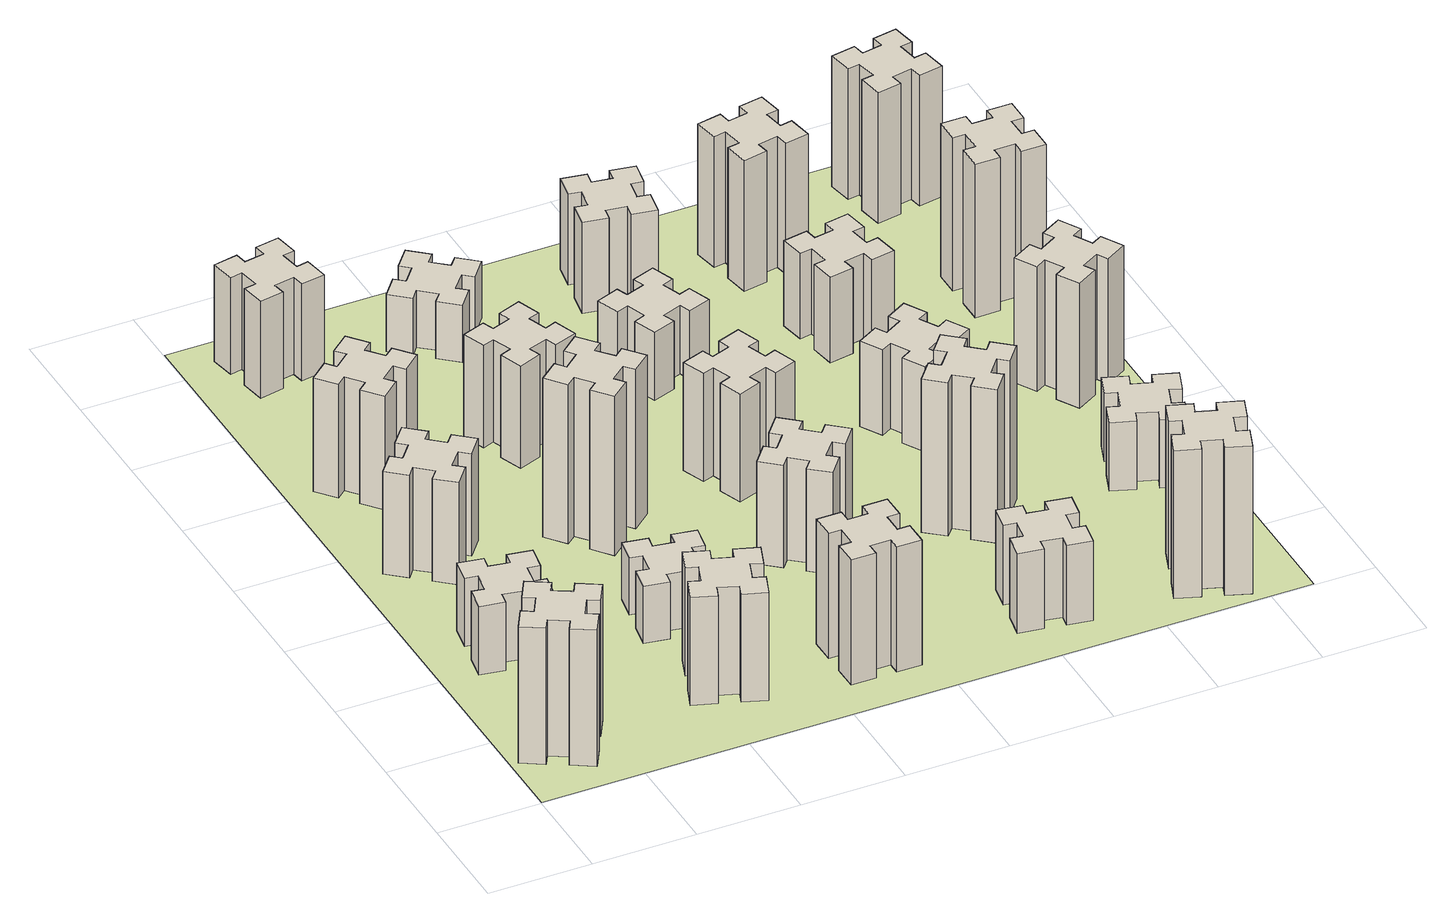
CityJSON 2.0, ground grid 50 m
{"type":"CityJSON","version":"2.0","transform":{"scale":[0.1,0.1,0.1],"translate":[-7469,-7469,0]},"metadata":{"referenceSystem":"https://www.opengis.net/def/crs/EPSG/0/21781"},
"CityObjects":{
"building1":{"type":"Building","attributes":{"class":"1000","function":"1000","usage":"1000","yearOfConstruction":2016,"roofType":"1000","measuredHeight":72,"storeysAboveGround":30,"storeysBelowGround":0},"geometry":[{"type":"Solid","lod":"1","boundaries":[[[[0,1,2,3,4,5,6,7,8,9,10,11,12,13,14,15,16,17,18,19]],[[17,16,20,21]],[[16,15,22,20]],[[15,14,23,22]],[[14,13,24,23]],[[13,12,25,24]],[[12,11,26,25]],[[11,10,27,26]],[[10,9,28,27]],[[9,8,29,28]],[[8,7,30,29]],[[7,6,31,30]],[[6,5,32,31]],[[5,4,33,32]],[[4,3,34,33]],[[3,2,35,34]],[[2,1,36,35]],[[1,0,37,36]],[[0,19,38,37]],[[19,18,39,38]],[[18,17,21,39]],[[24,25,26,27,28,29,30,31,32,33,34,35,36,37,38,39,21,20,22,23]]]]}]},
"building2":{"type":"Building","attributes":{"class":"1000","function":"1000","usage":"1000","yearOfConstruction":2016,"roofType":"1000","measuredHeight":36,"storeysAboveGround":30,"storeysBelowGround":0},"geometry":[{"type":"Solid","lod":"1","boundaries":[[[[40,41,42,43,44,45,46,47,48,49,50,51,52,53,54,55,56,57,58,59]],[[57,56,60,61]],[[56,55,62,60]],[[55,54,63,62]],[[54,53,64,63]],[[53,52,65,64]],[[52,51,66,65]],[[51,50,67,66]],[[50,49,68,67]],[[49,48,69,68]],[[48,47,70,69]],[[47,46,71,70]],[[46,45,72,71]],[[45,44,73,72]],[[44,43,74,73]],[[43,42,75,74]],[[42,41,76,75]],[[41,40,77,76]],[[40,59,78,77]],[[59,58,79,78]],[[58,57,61,79]],[[64,65,66,67,68,69,70,71,72,73,74,75,76,77,78,79,61,60,62,63]]]]}]},
"building3":{"type":"Building","attributes":{"class":"1000","function":"1000","usage":"1000","yearOfConstruction":2016,"roofType":"1000","measuredHeight":54,"storeysAboveGround":30,"storeysBelowGround":0},"geometry":[{"type":"Solid","lod":"1","boundaries":[[[[80,81,82,83,84,85,86,87,88,89,90,91,92,93,94,95,96,97,98,99]],[[97,96,100,101]],[[96,95,102,100]],[[95,94,103,102]],[[94,93,104,103]],[[93,92,105,104]],[[92,91,106,105]],[[91,90,107,106]],[[90,89,108,107]],[[89,88,109,108]],[[88,87,110,109]],[[87,86,111,110]],[[86,85,112,111]],[[85,84,113,112]],[[84,83,114,113]],[[83,82,115,114]],[[82,81,116,115]],[[81,80,117,116]],[[80,99,118,117]],[[99,98,119,118]],[[98,97,101,119]],[[104,105,106,107,108,109,110,111,112,113,114,115,116,117,118,119,101,100,102,103]]]]}]},
"building4":{"type":"Building","attributes":{"class":"1000","function":"1000","usage":"1000","yearOfConstruction":2016,"roofType":"1000","measuredHeight":60,"storeysAboveGround":30,"storeysBelowGround":0},"geometry":[{"type":"Solid","lod":"1","boundaries":[[[[120,121,122,123,124,125,126,127,128,129,130,131,132,133,134,135,136,137,138,139]],[[137,136,140,141]],[[136,135,142,140]],[[135,134,143,142]],[[134,133,144,143]],[[133,132,145,144]],[[132,131,146,145]],[[131,130,147,146]],[[130,129,148,147]],[[129,128,149,148]],[[128,127,150,149]],[[127,126,151,150]],[[126,125,152,151]],[[125,124,153,152]],[[124,123,154,153]],[[123,122,155,154]],[[122,121,156,155]],[[121,120,157,156]],[[120,139,158,157]],[[139,138,159,158]],[[138,137,141,159]],[[144,145,146,147,148,149,150,151,152,153,154,155,156,157,158,159,141,140,142,143]]]]}]},
"building5":{"type":"Building","attributes":{"class":"1000","function":"1000","usage":"1000","yearOfConstruction":2016,"roofType":"1000","measuredHeight":57,"storeysAboveGround":30,"storeysBelowGround":0},"geometry":[{"type":"Solid","lod":"1","boundaries":[[[[160,161,162,163,164,165,166,167,168,169,170,171,172,173,174,175,176,177,178,179]],[[177,176,180,181]],[[176,175,182,180]],[[175,174,183,182]],[[174,173,184,183]],[[173,172,185,184]],[[172,171,186,185]],[[171,170,187,186]],[[170,169,188,187]],[[169,168,189,188]],[[168,167,190,189]],[[167,166,191,190]],[[166,165,192,191]],[[165,164,193,192]],[[164,163,194,193]],[[163,162,195,194]],[[162,161,196,195]],[[161,160,197,196]],[[160,179,198,197]],[[179,178,199,198]],[[178,177,181,199]],[[184,185,186,187,188,189,190,191,192,193,194,195,196,197,198,199,181,180,182,183]]]]}]},
"building6":{"type":"Building","attributes":{"class":"1000","function":"1000","usage":"1000","yearOfConstruction":2016,"roofType":"1000","measuredHeight":51,"storeysAboveGround":30,"storeysBelowGround":0},"geometry":[{"type":"Solid","lod":"1","boundaries":[[[[200,201,202,203,204,205,206,207,208,209,210,211,212,213,214,215,216,217,218,219]],[[217,216,220,221]],[[216,215,222,220]],[[215,214,223,222]],[[214,213,224,223]],[[213,212,225,224]],[[212,211,226,225]],[[211,210,227,226]],[[210,209,228,227]],[[209,208,229,228]],[[208,207,230,229]],[[207,206,231,230]],[[206,205,232,231]],[[205,204,233,232]],[[204,203,234,233]],[[203,202,235,234]],[[202,201,236,235]],[[201,200,237,236]],[[200,219,238,237]],[[219,218,239,238]],[[218,217,221,239]],[[224,225,226,227,228,229,230,231,232,233,234,235,236,237,238,239,221,220,222,223]]]]}]},
"building7":{"type":"Building","attributes":{"class":"1000","function":"1000","usage":"1000","yearOfConstruction":2016,"roofType":"1000","measuredHeight":30,"storeysAboveGround":30,"storeysBelowGround":0},"geometry":[{"type":"Solid","lod":"1","boundaries":[[[[240,241,242,243,244,245,246,247,248,249,250,251,252,253,254,255,256,257,258,259]],[[257,256,260,261]],[[256,255,262,260]],[[255,254,263,262]],[[254,253,264,263]],[[253,252,265,264]],[[252,251,266,265]],[[251,250,267,266]],[[250,249,268,267]],[[249,248,269,268]],[[248,247,270,269]],[[247,246,271,270]],[[246,245,272,271]],[[245,244,273,272]],[[244,243,274,273]],[[243,242,275,274]],[[242,241,276,275]],[[241,240,277,276]],[[240,259,278,277]],[[259,258,279,278]],[[258,257,261,279]],[[264,265,266,267,268,269,270,271,272,273,274,275,276,277,278,279,261,260,262,263]]]]}]},
"building8":{"type":"Building","attributes":{"class":"1000","function":"1000","usage":"1000","yearOfConstruction":2016,"roofType":"1000","measuredHeight":84,"storeysAboveGround":30,"storeysBelowGround":0},"geometry":[{"type":"Solid","lod":"1","boundaries":[[[[280,281,282,283,284,285,286,287,288,289,290,291,292,293,294,295,296,297,298,299]],[[297,296,300,301]],[[296,295,302,300]],[[295,294,303,302]],[[294,293,304,303]],[[293,292,305,304]],[[292,291,306,305]],[[291,290,307,306]],[[290,289,308,307]],[[289,288,309,308]],[[288,287,310,309]],[[287,286,311,310]],[[286,285,312,311]],[[285,284,313,312]],[[284,283,314,313]],[[283,282,315,314]],[[282,281,316,315]],[[281,280,317,316]],[[280,299,318,317]],[[299,298,319,318]],[[298,297,301,319]],[[304,305,306,307,308,309,310,311,312,313,314,315,316,317,318,319,301,300,302,303]]]]}]},
"building9":{"type":"Building","attributes":{"class":"1000","function":"1000","usage":"1000","yearOfConstruction":2016,"roofType":"1000","measuredHeight":54,"storeysAboveGround":30,"storeysBelowGround":0},"geometry":[{"type":"Solid","lod":"1","boundaries":[[[[320,321,322,323,324,325,326,327,328,329,330,331,332,333,334,335,336,337,338,339]],[[337,336,340,341]],[[336,335,342,340]],[[335,334,343,342]],[[334,333,344,343]],[[333,332,345,344]],[[332,331,346,345]],[[331,330,347,346]],[[330,329,348,347]],[[329,328,349,348]],[[328,327,350,349]],[[327,326,351,350]],[[326,325,352,351]],[[325,324,353,352]],[[324,323,354,353]],[[323,322,355,354]],[[322,321,356,355]],[[321,320,357,356]],[[320,339,358,357]],[[339,338,359,358]],[[338,337,341,359]],[[344,345,346,347,348,349,350,351,352,353,354,355,356,357,358,359,341,340,342,343]]]]}]},
"building10":{"type":"Building","attributes":{"class":"1000","function":"1000","usage":"1000","yearOfConstruction":2016,"roofType":"1000","measuredHeight":66,"storeysAboveGround":30,"storeysBelowGround":0},"geometry":[{"type":"Solid","lod":"1","boundaries":[[[[360,361,362,363,364,365,366,367,368,369,370,371,372,373,374,375,376,377,378,379]],[[377,376,380,381]],[[376,375,382,380]],[[375,374,383,382]],[[374,373,384,383]],[[373,372,385,384]],[[372,371,386,385]],[[371,370,387,386]],[[370,369,388,387]],[[369,368,389,388]],[[368,367,390,389]],[[367,366,391,390]],[[366,365,392,391]],[[365,364,393,392]],[[364,363,394,393]],[[363,362,395,394]],[[362,361,396,395]],[[361,360,397,396]],[[360,379,398,397]],[[379,378,399,398]],[[378,377,381,399]],[[384,385,386,387,388,389,390,391,392,393,394,395,396,397,398,399,381,380,382,383]]]]}]},
"building11":{"type":"Building","attributes":{"class":"1000","function":"1000","usage":"1000","yearOfConstruction":2016,"roofType":"1000","measuredHeight":30,"storeysAboveGround":30,"storeysBelowGround":0},"geometry":[{"type":"Solid","lod":"1","boundaries":[[[[400,401,402,403,404,405,406,407,408,409,410,411,412,413,414,415,416,417,418,419]],[[417,416,420,421]],[[416,415,422,420]],[[415,414,423,422]],[[414,413,424,423]],[[413,412,425,424]],[[412,411,426,425]],[[411,410,427,426]],[[410,409,428,427]],[[409,408,429,428]],[[408,407,430,429]],[[407,406,431,430]],[[406,405,432,431]],[[405,404,433,432]],[[404,403,434,433]],[[403,402,435,434]],[[402,401,436,435]],[[401,400,437,436]],[[400,419,438,437]],[[419,418,439,438]],[[418,417,421,439]],[[424,425,426,427,428,429,430,431,432,433,434,435,436,437,438,439,421,420,422,423]]]]}]},
"building12":{"type":"Building","attributes":{"class":"1000","function":"1000","usage":"1000","yearOfConstruction":2016,"roofType":"1000","measuredHeight":54,"storeysAboveGround":30,"storeysBelowGround":0},"geometry":[{"type":"Solid","lod":"1","boundaries":[[[[440,441,442,443,444,445,446,447,448,449,450,451,452,453,454,455,456,457,458,459]],[[457,456,460,461]],[[456,455,462,460]],[[455,454,463,462]],[[454,453,464,463]],[[453,452,465,464]],[[452,451,466,465]],[[451,450,467,466]],[[450,449,468,467]],[[449,448,469,468]],[[448,447,470,469]],[[447,446,471,470]],[[446,445,472,471]],[[445,444,473,472]],[[444,443,474,473]],[[443,442,475,474]],[[442,441,476,475]],[[441,440,477,476]],[[440,459,478,477]],[[459,458,479,478]],[[458,457,461,479]],[[464,465,466,467,468,469,470,471,472,473,474,475,476,477,478,479,461,460,462,463]]]]}]},
"building13":{"type":"Building","attributes":{"class":"1000","function":"1000","usage":"1000","yearOfConstruction":2016,"roofType":"1000","measuredHeight":57,"storeysAboveGround":30,"storeysBelowGround":0},"geometry":[{"type":"Solid","lod":"1","boundaries":[[[[480,481,482,483,484,485,486,487,488,489,490,491,492,493,494,495,496,497,498,499]],[[497,496,500,501]],[[496,495,502,500]],[[495,494,503,502]],[[494,493,504,503]],[[493,492,505,504]],[[492,491,506,505]],[[491,490,507,506]],[[490,489,508,507]],[[489,488,509,508]],[[488,487,510,509]],[[487,486,511,510]],[[486,485,512,511]],[[485,484,513,512]],[[484,483,514,513]],[[483,482,515,514]],[[482,481,516,515]],[[481,480,517,516]],[[480,499,518,517]],[[499,498,519,518]],[[498,497,501,519]],[[504,505,506,507,508,509,510,511,512,513,514,515,516,517,518,519,501,500,502,503]]]]}]},
"building14":{"type":"Building","attributes":{"class":"1000","function":"1000","usage":"1000","yearOfConstruction":2016,"roofType":"1000","measuredHeight":36,"storeysAboveGround":30,"storeysBelowGround":0},"geometry":[{"type":"Solid","lod":"1","boundaries":[[[[520,521,522,523,524,525,526,527,528,529,530,531,532,533,534,535,536,537,538,539]],[[537,536,540,541]],[[536,535,542,540]],[[535,534,543,542]],[[534,533,544,543]],[[533,532,545,544]],[[532,531,546,545]],[[531,530,547,546]],[[530,529,548,547]],[[529,528,549,548]],[[528,527,550,549]],[[527,526,551,550]],[[526,525,552,551]],[[525,524,553,552]],[[524,523,554,553]],[[523,522,555,554]],[[522,521,556,555]],[[521,520,557,556]],[[520,539,558,557]],[[539,538,559,558]],[[538,537,541,559]],[[544,545,546,547,548,549,550,551,552,553,554,555,556,557,558,559,541,540,542,543]]]]}]},
"building15":{"type":"Building","attributes":{"class":"1000","function":"1000","usage":"1000","yearOfConstruction":2016,"roofType":"1000","measuredHeight":42,"storeysAboveGround":30,"storeysBelowGround":0},"geometry":[{"type":"Solid","lod":"1","boundaries":[[[[560,561,562,563,564,565,566,567,568,569,570,571,572,573,574,575,576,577,578,579]],[[577,576,580,581]],[[576,575,582,580]],[[575,574,583,582]],[[574,573,584,583]],[[573,572,585,584]],[[572,571,586,585]],[[571,570,587,586]],[[570,569,588,587]],[[569,568,589,588]],[[568,567,590,589]],[[567,566,591,590]],[[566,565,592,591]],[[565,564,593,592]],[[564,563,594,593]],[[563,562,595,594]],[[562,561,596,595]],[[561,560,597,596]],[[560,579,598,597]],[[579,578,599,598]],[[578,577,581,599]],[[584,585,586,587,588,589,590,591,592,593,594,595,596,597,598,599,581,580,582,583]]]]}]},
"building16":{"type":"Building","attributes":{"class":"1000","function":"1000","usage":"1000","yearOfConstruction":2016,"roofType":"1000","measuredHeight":81,"storeysAboveGround":30,"storeysBelowGround":0},"geometry":[{"type":"Solid","lod":"1","boundaries":[[[[600,601,602,603,604,605,606,607,608,609,610,611,612,613,614,615,616,617,618,619]],[[617,616,620,621]],[[616,615,622,620]],[[615,614,623,622]],[[614,613,624,623]],[[613,612,625,624]],[[612,611,626,625]],[[611,610,627,626]],[[610,609,628,627]],[[609,608,629,628]],[[608,607,630,629]],[[607,606,631,630]],[[606,605,632,631]],[[605,604,633,632]],[[604,603,634,633]],[[603,602,635,634]],[[602,601,636,635]],[[601,600,637,636]],[[600,619,638,637]],[[619,618,639,638]],[[618,617,621,639]],[[624,625,626,627,628,629,630,631,632,633,634,635,636,637,638,639,621,620,622,623]]]]}]},
"building17":{"type":"Building","attributes":{"class":"1000","function":"1000","usage":"1000","yearOfConstruction":2016,"roofType":"1000","measuredHeight":48,"storeysAboveGround":30,"storeysBelowGround":0},"geometry":[{"type":"Solid","lod":"1","boundaries":[[[[640,641,642,643,644,645,646,647,648,649,650,651,652,653,654,655,656,657,658,659]],[[657,656,660,661]],[[656,655,662,660]],[[655,654,663,662]],[[654,653,664,663]],[[653,652,665,664]],[[652,651,666,665]],[[651,650,667,666]],[[650,649,668,667]],[[649,648,669,668]],[[648,647,670,669]],[[647,646,671,670]],[[646,645,672,671]],[[645,644,673,672]],[[644,643,674,673]],[[643,642,675,674]],[[642,641,676,675]],[[641,640,677,676]],[[640,659,678,677]],[[659,658,679,678]],[[658,657,661,679]],[[664,665,666,667,668,669,670,671,672,673,674,675,676,677,678,679,661,660,662,663]]]]}]},
"building18":{"type":"Building","attributes":{"class":"1000","function":"1000","usage":"1000","yearOfConstruction":2016,"roofType":"1000","measuredHeight":45,"storeysAboveGround":30,"storeysBelowGround":0},"geometry":[{"type":"Solid","lod":"1","boundaries":[[[[680,681,682,683,684,685,686,687,688,689,690,691,692,693,694,695,696,697,698,699]],[[697,696,700,701]],[[696,695,702,700]],[[695,694,703,702]],[[694,693,704,703]],[[693,692,705,704]],[[692,691,706,705]],[[691,690,707,706]],[[690,689,708,707]],[[689,688,709,708]],[[688,687,710,709]],[[687,686,711,710]],[[686,685,712,711]],[[685,684,713,712]],[[684,683,714,713]],[[683,682,715,714]],[[682,681,716,715]],[[681,680,717,716]],[[680,699,718,717]],[[699,698,719,718]],[[698,697,701,719]],[[704,705,706,707,708,709,710,711,712,713,714,715,716,717,718,719,701,700,702,703]]]]}]},
"building19":{"type":"Building","attributes":{"class":"1000","function":"1000","usage":"1000","yearOfConstruction":2016,"roofType":"1000","measuredHeight":78,"storeysAboveGround":30,"storeysBelowGround":0},"geometry":[{"type":"Solid","lod":"1","boundaries":[[[[720,721,722,723,724,725,726,727,728,729,730,731,732,733,734,735,736,737,738,739]],[[737,736,740,741]],[[736,735,742,740]],[[735,734,743,742]],[[734,733,744,743]],[[733,732,745,744]],[[732,731,746,745]],[[731,730,747,746]],[[730,729,748,747]],[[729,728,749,748]],[[728,727,750,749]],[[727,726,751,750]],[[726,725,752,751]],[[725,724,753,752]],[[724,723,754,753]],[[723,722,755,754]],[[722,721,756,755]],[[721,720,757,756]],[[720,739,758,757]],[[739,738,759,758]],[[738,737,741,759]],[[744,745,746,747,748,749,750,751,752,753,754,755,756,757,758,759,741,740,742,743]]]]}]},
"building20":{"type":"Building","attributes":{"class":"1000","function":"1000","usage":"1000","yearOfConstruction":2016,"roofType":"1000","measuredHeight":45,"storeysAboveGround":30,"storeysBelowGround":0},"geometry":[{"type":"Solid","lod":"1","boundaries":[[[[760,761,762,763,764,765,766,767,768,769,770,771,772,773,774,775,776,777,778,779]],[[777,776,780,781]],[[776,775,782,780]],[[775,774,783,782]],[[774,773,784,783]],[[773,772,785,784]],[[772,771,786,785]],[[771,770,787,786]],[[770,769,788,787]],[[769,768,789,788]],[[768,767,790,789]],[[767,766,791,790]],[[766,765,792,791]],[[765,764,793,792]],[[764,763,794,793]],[[763,762,795,794]],[[762,761,796,795]],[[761,760,797,796]],[[760,779,798,797]],[[779,778,799,798]],[[778,777,781,799]],[[784,785,786,787,788,789,790,791,792,793,794,795,796,797,798,799,781,780,782,783]]]]}]},
"building21":{"type":"Building","attributes":{"class":"1000","function":"1000","usage":"1000","yearOfConstruction":2016,"roofType":"1000","measuredHeight":69,"storeysAboveGround":30,"storeysBelowGround":0},"geometry":[{"type":"Solid","lod":"1","boundaries":[[[[800,801,802,803,804,805,806,807,808,809,810,811,812,813,814,815,816,817,818,819]],[[817,816,820,821]],[[816,815,822,820]],[[815,814,823,822]],[[814,813,824,823]],[[813,812,825,824]],[[812,811,826,825]],[[811,810,827,826]],[[810,809,828,827]],[[809,808,829,828]],[[808,807,830,829]],[[807,806,831,830]],[[806,805,832,831]],[[805,804,833,832]],[[804,803,834,833]],[[803,802,835,834]],[[802,801,836,835]],[[801,800,837,836]],[[800,819,838,837]],[[819,818,839,838]],[[818,817,821,839]],[[824,825,826,827,828,829,830,831,832,833,834,835,836,837,838,839,821,820,822,823]]]]}]},
"building22":{"type":"Building","attributes":{"class":"1000","function":"1000","usage":"1000","yearOfConstruction":2016,"roofType":"1000","measuredHeight":36,"storeysAboveGround":30,"storeysBelowGround":0},"geometry":[{"type":"Solid","lod":"1","boundaries":[[[[840,841,842,843,844,845,846,847,848,849,850,851,852,853,854,855,856,857,858,859]],[[857,856,860,861]],[[856,855,862,860]],[[855,854,863,862]],[[854,853,864,863]],[[853,852,865,864]],[[852,851,866,865]],[[851,850,867,866]],[[850,849,868,867]],[[849,848,869,868]],[[848,847,870,869]],[[847,846,871,870]],[[846,845,872,871]],[[845,844,873,872]],[[844,843,874,873]],[[843,842,875,874]],[[842,841,876,875]],[[841,840,877,876]],[[840,859,878,877]],[[859,858,879,878]],[[858,857,861,879]],[[864,865,866,867,868,869,870,871,872,873,874,875,876,877,878,879,861,860,862,863]]]]}]},
"building23":{"type":"Building","attributes":{"class":"1000","function":"1000","usage":"1000","yearOfConstruction":2016,"roofType":"1000","measuredHeight":66,"storeysAboveGround":30,"storeysBelowGround":0},"geometry":[{"type":"Solid","lod":"1","boundaries":[[[[880,881,882,883,884,885,886,887,888,889,890,891,892,893,894,895,896,897,898,899]],[[897,896,900,901]],[[896,895,902,900]],[[895,894,903,902]],[[894,893,904,903]],[[893,892,905,904]],[[892,891,906,905]],[[891,890,907,906]],[[890,889,908,907]],[[889,888,909,908]],[[888,887,910,909]],[[887,886,911,910]],[[886,885,912,911]],[[885,884,913,912]],[[884,883,914,913]],[[883,882,915,914]],[[882,881,916,915]],[[881,880,917,916]],[[880,899,918,917]],[[899,898,919,918]],[[898,897,901,919]],[[904,905,906,907,908,909,910,911,912,913,914,915,916,917,918,919,901,900,902,903]]]]}]},
"building24":{"type":"Building","attributes":{"class":"1000","function":"1000","usage":"1000","yearOfConstruction":2016,"roofType":"1000","measuredHeight":81,"storeysAboveGround":30,"storeysBelowGround":0},"geometry":[{"type":"Solid","lod":"1","boundaries":[[[[920,921,922,923,924,925,926,927,928,929,930,931,932,933,934,935,936,937,938,939]],[[937,936,940,941]],[[936,935,942,940]],[[935,934,943,942]],[[934,933,944,943]],[[933,932,945,944]],[[932,931,946,945]],[[931,930,947,946]],[[930,929,948,947]],[[929,928,949,948]],[[928,927,950,949]],[[927,926,951,950]],[[926,925,952,951]],[[925,924,953,952]],[[924,923,954,953]],[[923,922,955,954]],[[922,921,956,955]],[[921,920,957,956]],[[920,939,958,957]],[[939,938,959,958]],[[938,937,941,959]],[[944,945,946,947,948,949,950,951,952,953,954,955,956,957,958,959,941,940,942,943]]]]}]},
"building25":{"type":"Building","attributes":{"class":"1000","function":"1000","usage":"1000","yearOfConstruction":2016,"roofType":"1000","measuredHeight":69,"storeysAboveGround":30,"storeysBelowGround":0},"geometry":[{"type":"Solid","lod":"1","boundaries":[[[[960,961,962,963,964,965,966,967,968,969,970,971,972,973,974,975,976,977,978,979]],[[977,976,980,981]],[[976,975,982,980]],[[975,974,983,982]],[[974,973,984,983]],[[973,972,985,984]],[[972,971,986,985]],[[971,970,987,986]],[[970,969,988,987]],[[969,968,989,988]],[[968,967,990,989]],[[967,966,991,990]],[[966,965,992,991]],[[965,964,993,992]],[[964,963,994,993]],[[963,962,995,994]],[[962,961,996,995]],[[961,960,997,996]],[[960,979,998,997]],[[979,978,999,998]],[[978,977,981,999]],[[984,985,986,987,988,989,990,991,992,993,994,995,996,997,998,999,981,980,982,983]]]]}]},
"landuse1":{"type":"LandUse","attributes":{"name":"plot1","function":"1010"},"geometry":[{"type":"MultiSurface","lod":"1","boundaries":[[[1000,1001,1002,1003]]]}]}
},
"vertices":[
[177,305,0],[264,255,0],[234,203,0],[338,143,0],[398,247,0],[346,277,0],[396,364,0],[448,334,0],[508,438,0],[404,498,0],[374,446,0],[287,496,0],[317,548,0],[213,608,0],[153,504,0],[205,474,0],[155,387,0],[103,417,0],[43,313,0],[147,253,0],[155,387,720],[103,417,720],[205,474,720],[153,504,720],[213,608,720],[317,548,720],[287,496,720],[374,446,720],[404,498,720],[508,438,720],[448,334,720],[396,364,720],[346,277,720],[398,247,720],[338,143,720],[234,203,720],[264,255,720],[177,305,720],[147,253,720],[43,313,720],
[307,1016,0],[405,998,0],[395,939,0],[513,918,0],[534,1037,0],[475,1047,0],[492,1145,0],[551,1135,0],[572,1253,0],[454,1274,0],[444,1215,0],[345,1232,0],[356,1291,0],[237,1312,0],[217,1194,0],[276,1184,0],[258,1085,0],[199,1096,0],[178,977,0],[297,957,0],[258,1085,360],[199,1096,360],[276,1184,360],[217,1194,360],[237,1312,360],[356,1291,360],[345,1232,360],[444,1215,360],[454,1274,360],[572,1253,360],[551,1135,360],[492,1145,360],[475,1047,360],[534,1037,360],[513,918,360],[395,939,360],[405,998,360],[307,1016,360],[297,957,360],[178,977,360],
[484,1907,0],[408,1972,0],[446,2018,0],[354,2095,0],[277,2003,0],[323,1964,0],[259,1888,0],[213,1926,0],[136,1834,0],[228,1757,0],[266,1803,0],[343,1739,0],[304,1693,0],[396,1616,0],[473,1708,0],[427,1746,0],[492,1823,0],[538,1784,0],[615,1876,0],[523,1953,0],[492,1823,540],[538,1784,540],[427,1746,540],[473,1708,540],[396,1616,540],[304,1693,540],[343,1739,540],[266,1803,540],[228,1757,540],[136,1834,540],[213,1926,540],[259,1888,540],[323,1964,540],[277,2003,540],[354,2095,540],[446,2018,540],[408,1972,540],[484,1907,540],[523,1953,540],[615,1876,540],
[492,2528,0],[427,2604,0],[473,2643,0],[396,2735,0],[304,2658,0],[343,2612,0],[266,2547,0],[228,2593,0],[136,2516,0],[213,2424,0],[259,2463,0],[323,2386,0],[277,2348,0],[354,2256,0],[446,2333,0],[408,2379,0],[484,2443,0],[523,2397,0],[615,2474,0],[538,2566,0],[484,2443,600],[523,2397,600],[408,2379,600],[446,2333,600],[354,2256,600],[277,2348,600],[323,2386,600],[259,2463,600],[213,2424,600],[136,2516,600],[228,2593,600],[266,2547,600],[343,2612,600],[304,2658,600],[396,2735,600],[473,2643,600],[427,2604,600],[492,2528,600],[538,2566,600],[615,2474,600],
[1202,391,0],[1236,485,0],[1292,464,0],[1333,577,0],[1220,618,0],[1200,562,0],[1106,596,0],[1127,652,0],[1014,693,0],[973,580,0],[1029,560,0],[995,466,0],[939,487,0],[897,374,0],[1010,333,0],[1031,389,0],[1125,355,0],[1104,299,0],[1217,257,0],[1258,370,0],[1125,355,570],[1104,299,570],[1031,389,570],[1010,333,570],[897,374,570],[939,487,570],[995,466,570],[1029,560,570],[973,580,570],[1014,693,570],[1127,652,570],[1106,596,570],[1200,562,570],[1220,618,570],[1333,577,570],[1292,464,570],[1236,485,570],[1202,391,570],[1258,370,570],[1217,257,570],
[492,3405,0],[475,3504,0],[534,3514,0],[513,3632,0],[395,3611,0],[405,3552,0],[307,3535,0],[297,3594,0],[178,3573,0],[199,3455,0],[258,3465,0],[276,3367,0],[217,3357,0],[237,3238,0],[356,3259,0],[345,3318,0],[444,3336,0],[454,3277,0],[572,3297,0],[551,3416,0],[444,3336,510],[454,3277,510],[345,3318,510],[356,3259,510],[237,3238,510],[217,3357,510],[276,3367,510],[258,3465,510],[199,3455,510],[178,3573,510],[297,3594,510],[307,3535,510],[405,3552,510],[395,3611,510],[513,3632,510],[534,3514,510],[475,3504,510],[492,3405,510],[551,3416,510],[572,3297,510],
[1016,1084,0],[998,985,0],[939,996,0],[918,877,0],[1037,857,0],[1047,916,0],[1145,898,0],[1135,839,0],[1253,818,0],[1274,937,0],[1215,947,0],[1232,1045,0],[1291,1035,0],[1312,1153,0],[1194,1174,0],[1184,1115,0],[1085,1132,0],[1096,1191,0],[977,1212,0],[957,1094,0],[1085,1132,300],[1096,1191,300],[1184,1115,300],[1194,1174,300],[1312,1153,300],[1291,1035,300],[1232,1045,300],[1215,947,300],[1274,937,300],[1253,818,300],[1135,839,300],[1145,898,300],[1047,916,300],[1037,857,300],[918,877,300],[939,996,300],[998,985,300],[1016,1084,300],[957,1094,300],[977,1212,300],
[1148,1639,0],[1224,1703,0],[1263,1657,0],[1355,1734,0],[1278,1826,0],[1232,1788,0],[1167,1864,0],[1213,1903,0],[1136,1995,0],[1044,1918,0],[1083,1872,0],[1006,1807,0],[968,1853,0],[876,1776,0],[953,1684,0],[999,1723,0],[1063,1646,0],[1017,1608,0],[1094,1516,0],[1186,1593,0],[1063,1646,840],[1017,1608,840],[999,1723,840],[953,1684,840],[876,1776,840],[968,1853,840],[1006,1807,840],[1083,1872,840],[1044,1918,840],[1136,1995,840],[1213,1903,840],[1167,1864,840],[1232,1788,840],[1278,1826,840],[1355,1734,840],[1263,1657,840],[1224,1703,840],[1148,1639,840],[1186,1593,840],[1094,1516,840],
[1125,2616,0],[1031,2582,0],[1010,2638,0],[897,2597,0],[939,2484,0],[995,2505,0],[1029,2411,0],[973,2390,0],[1014,2277,0],[1127,2319,0],[1106,2375,0],[1200,2409,0],[1220,2353,0],[1333,2394,0],[1292,2507,0],[1236,2486,0],[1202,2580,0],[1258,2600,0],[1217,2713,0],[1104,2672,0],[1202,2580,540],[1258,2600,540],[1236,2486,540],[1292,2507,540],[1333,2394,540],[1220,2353,540],[1200,2409,540],[1106,2375,540],[1127,2319,540],[1014,2277,540],[973,2390,540],[1029,2411,540],[995,2505,540],[939,2484,540],[897,2597,540],[1010,2638,540],[1031,2582,540],[1125,2616,540],[1104,2672,540],[1217,2713,540],
[1865,325,0],[1865,425,0],[1925,425,0],[1925,545,0],[1805,545,0],[1805,485,0],[1705,485,0],[1705,545,0],[1585,545,0],[1585,425,0],[1645,425,0],[1645,325,0],[1585,325,0],[1585,205,0],[1705,205,0],[1705,265,0],[1805,265,0],[1805,205,0],[1925,205,0],[1925,325,0],[1805,265,660],[1805,205,660],[1705,265,660],[1705,205,660],[1585,205,660],[1585,325,660],[1645,325,660],[1645,425,660],[1585,425,660],[1585,545,660],[1705,545,660],[1705,485,660],[1805,485,660],[1805,545,660],[1925,545,660],[1925,425,660],[1865,425,660],[1865,325,660],[1925,325,660],[1925,205,660],
[1063,3444,0],[999,3368,0],[953,3406,0],[876,3314,0],[968,3237,0],[1006,3283,0],[1083,3219,0],[1044,3173,0],[1136,3096,0],[1213,3188,0],[1167,3226,0],[1232,3303,0],[1278,3264,0],[1355,3356,0],[1263,3433,0],[1224,3387,0],[1148,3452,0],[1186,3498,0],[1094,3575,0],[1017,3483,0],[1148,3452,300],[1186,3498,300],[1224,3387,300],[1263,3433,300],[1355,3356,300],[1278,3264,300],[1232,3303,300],[1167,3226,300],[1213,3188,300],[1136,3096,300],[1044,3173,300],[1083,3219,300],[1006,3283,300],[968,3237,300],[876,3314,300],[953,3406,300],[999,3368,300],[1063,3444,300],[1017,3483,300],[1094,3575,300],
[1746,1163,0],[1823,1099,0],[1784,1053,0],[1876,976,0],[1953,1068,0],[1907,1106,0],[1972,1183,0],[2018,1144,0],[2095,1236,0],[2003,1313,0],[1964,1267,0],[1888,1332,0],[1926,1378,0],[1834,1455,0],[1757,1363,0],[1803,1324,0],[1739,1248,0],[1693,1286,0],[1616,1194,0],[1708,1117,0],[1739,1248,540],[1693,1286,540],[1803,1324,540],[1757,1363,540],[1834,1455,540],[1926,1378,540],[1888,1332,540],[1964,1267,540],[2003,1313,540],[2095,1236,540],[2018,1144,540],[1972,1183,540],[1907,1106,540],[1953,1068,540],[1876,976,540],[1784,1053,540],[1823,1099,540],[1746,1163,540],[1708,1117,540],[1616,1194,540],
[1846,1735,0],[1940,1769,0],[1960,1713,0],[2073,1754,0],[2032,1867,0],[1976,1846,0],[1942,1940,0],[1998,1960,0],[1957,2073,0],[1844,2032,0],[1865,1976,0],[1771,1942,0],[1750,1998,0],[1637,1957,0],[1679,1844,0],[1735,1865,0],[1769,1771,0],[1713,1750,0],[1754,1637,0],[1867,1679,0],[1769,1771,570],[1713,1750,570],[1735,1865,570],[1679,1844,570],[1637,1957,570],[1750,1998,570],[1771,1942,570],[1865,1976,570],[1844,2032,570],[1957,2073,570],[1998,1960,570],[1942,1940,570],[1976,1846,570],[2032,1867,570],[2073,1754,570],[1960,1713,570],[1940,1769,570],[1846,1735,570],[1867,1679,570],[1754,1637,570],
[1735,2705,0],[1769,2611,0],[1713,2590,0],[1754,2477,0],[1867,2519,0],[1846,2575,0],[1940,2609,0],[1960,2553,0],[2073,2594,0],[2032,2707,0],[1976,2686,0],[1942,2780,0],[1998,2800,0],[1957,2913,0],[1844,2872,0],[1865,2816,0],[1771,2782,0],[1750,2838,0],[1637,2797,0],[1679,2684,0],[1771,2782,360],[1750,2838,360],[1865,2816,360],[1844,2872,360],[1957,2913,360],[1998,2800,360],[1942,2780,360],[1976,2686,360],[2032,2707,360],[2073,2594,360],[1960,2553,360],[1940,2609,360],[1846,2575,360],[1867,2519,360],[1754,2477,360],[1713,2590,360],[1769,2611,360],[1735,2705,360],[1679,2684,360],[1637,2797,360],
[2527,276,0],[2625,258,0],[2615,199,0],[2733,178,0],[2754,297,0],[2695,307,0],[2712,405,0],[2771,395,0],[2792,513,0],[2674,534,0],[2664,475,0],[2565,492,0],[2576,551,0],[2457,572,0],[2437,454,0],[2496,444,0],[2478,345,0],[2419,356,0],[2398,237,0],[2517,217,0],[2478,345,420],[2419,356,420],[2496,444,420],[2437,454,420],[2457,572,420],[2576,551,420],[2565,492,420],[2664,475,420],[2674,534,420],[2792,513,420],[2771,395,420],[2712,405,420],[2695,307,420],[2754,297,420],[2733,178,420],[2615,199,420],[2625,258,420],[2527,276,420],[2517,217,420],[2398,237,420],
[2647,1006,0],[2712,1083,0],[2758,1044,0],[2835,1136,0],[2743,1213,0],[2704,1167,0],[2628,1232,0],[2666,1278,0],[2574,1355,0],[2497,1263,0],[2543,1224,0],[2479,1148,0],[2433,1186,0],[2356,1094,0],[2448,1017,0],[2486,1063,0],[2563,999,0],[2524,953,0],[2616,876,0],[2693,968,0],[2563,999,810],[2524,953,810],[2486,1063,810],[2448,1017,810],[2356,1094,810],[2433,1186,810],[2479,1148,810],[2543,1224,810],[2497,1263,810],[2574,1355,810],[2666,1278,810],[2628,1232,810],[2704,1167,810],[2743,1213,810],[2835,1136,810],[2758,1044,810],[2712,1083,810],[2647,1006,810],[2693,968,810],[2616,876,810],
[2024,3435,0],[1925,3452,0],[1936,3511,0],[1817,3532,0],[1797,3414,0],[1856,3404,0],[1838,3305,0],[1779,3316,0],[1758,3197,0],[1877,3177,0],[1887,3236,0],[1985,3218,0],[1975,3159,0],[2093,3138,0],[2114,3257,0],[2055,3267,0],[2072,3365,0],[2131,3355,0],[2152,3473,0],[2034,3494,0],[2072,3365,480],[2131,3355,480],[2055,3267,480],[2114,3257,480],[2093,3138,480],[1975,3159,480],[1985,3218,480],[1887,3236,480],[1877,3177,480],[1758,3197,480],[1779,3316,480],[1838,3305,480],[1856,3404,480],[1797,3414,480],[1817,3532,480],[1936,3511,480],[1925,3452,480],[2024,3435,480],[2034,3494,480],[2152,3473,480],
[2575,1844,0],[2625,1757,0],[2573,1727,0],[2633,1623,0],[2737,1683,0],[2707,1735,0],[2794,1785,0],[2824,1733,0],[2928,1793,0],[2868,1897,0],[2816,1867,0],[2766,1954,0],[2818,1984,0],[2758,2088,0],[2654,2028,0],[2684,1976,0],[2597,1926,0],[2567,1978,0],[2463,1918,0],[2523,1814,0],[2597,1926,450],[2567,1978,450],[2684,1976,450],[2654,2028,450],[2758,2088,450],[2818,1984,450],[2766,1954,450],[2816,1867,450],[2868,1897,450],[2928,1793,450],[2824,1733,450],[2794,1785,450],[2707,1735,450],[2737,1683,450],[2633,1623,450],[2573,1727,450],[2625,1757,450],[2575,1844,450],[2523,1814,450],[2463,1918,450],
[3251,189,0],[3345,155,0],[3324,99,0],[3437,57,0],[3478,170,0],[3422,191,0],[3456,285,0],[3512,264,0],[3553,377,0],[3440,418,0],[3420,362,0],[3326,396,0],[3347,452,0],[3234,493,0],[3193,380,0],[3249,360,0],[3215,266,0],[3159,287,0],[3117,174,0],[3230,133,0],[3215,266,780],[3159,287,780],[3249,360,780],[3193,380,780],[3234,493,780],[3347,452,780],[3326,396,780],[3420,362,780],[3440,418,780],[3553,377,780],[3512,264,780],[3456,285,780],[3422,191,780],[3478,170,780],[3437,57,780],[3324,99,780],[3345,155,780],[3251,189,780],[3230,133,780],[3117,174,780],
[2812,2565,0],[2795,2664,0],[2854,2674,0],[2833,2792,0],[2715,2771,0],[2725,2712,0],[2627,2695,0],[2617,2754,0],[2498,2733,0],[2519,2615,0],[2578,2625,0],[2596,2527,0],[2537,2517,0],[2557,2398,0],[2676,2419,0],[2665,2478,0],[2764,2496,0],[2774,2437,0],[2892,2457,0],[2871,2576,0],[2764,2496,450],[2774,2437,450],[2665,2478,450],[2676,2419,450],[2557,2398,450],[2537,2517,450],[2596,2527,450],[2578,2625,450],[2519,2615,450],[2498,2733,450],[2617,2754,450],[2627,2695,450],[2725,2712,450],[2715,2771,450],[2833,2792,450],[2854,2674,450],[2795,2664,450],[2812,2565,450],[2871,2576,450],[2892,2457,450],
[2565,3118,0],[2664,3136,0],[2674,3077,0],[2792,3097,0],[2771,3216,0],[2712,3205,0],[2695,3304,0],[2754,3314,0],[2733,3432,0],[2615,3411,0],[2625,3352,0],[2527,3335,0],[2517,3394,0],[2398,3373,0],[2419,3255,0],[2478,3265,0],[2496,3167,0],[2437,3157,0],[2457,3038,0],[2576,3059,0],[2496,3167,690],[2437,3157,690],[2478,3265,690],[2419,3255,690],[2398,3373,690],[2517,3394,690],[2527,3335,690],[2625,3352,690],[2615,3411,690],[2733,3432,690],[2754,3314,690],[2695,3304,690],[2712,3205,690],[2771,3216,690],[2792,3097,690],[2674,3077,690],[2664,3136,690],[2565,3118,690],[2576,3059,690],[2457,3038,690],
[3351,1029,0],[3445,995,0],[3424,939,0],[3537,897,0],[3578,1010,0],[3522,1031,0],[3556,1125,0],[3612,1104,0],[3653,1217,0],[3540,1258,0],[3520,1202,0],[3426,1236,0],[3447,1292,0],[3334,1333,0],[3293,1220,0],[3349,1200,0],[3315,1106,0],[3259,1127,0],[3217,1014,0],[3330,973,0],[3315,1106,360],[3259,1127,360],[3349,1200,360],[3293,1220,360],[3334,1333,360],[3447,1292,360],[3426,1236,360],[3520,1202,360],[3540,1258,360],[3653,1217,360],[3612,1104,360],[3556,1125,360],[3522,1031,360],[3578,1010,360],[3537,897,360],[3424,939,360],[3445,995,360],[3351,1029,360],[3330,973,360],[3217,1014,360],
[3556,1867,0],[3506,1954,0],[3558,1984,0],[3498,2088,0],[3394,2028,0],[3424,1976,0],[3337,1926,0],[3307,1978,0],[3203,1918,0],[3263,1814,0],[3315,1844,0],[3365,1757,0],[3313,1727,0],[3373,1623,0],[3477,1683,0],[3447,1735,0],[3534,1785,0],[3564,1733,0],[3668,1793,0],[3608,1897,0],[3534,1785,660],[3564,1733,660],[3447,1735,660],[3477,1683,660],[3373,1623,660],[3313,1727,660],[3365,1757,660],[3315,1844,660],[3263,1814,660],[3203,1918,660],[3307,1978,660],[3337,1926,660],[3424,1976,660],[3394,2028,660],[3498,2088,660],[3558,1984,660],[3506,1954,660],[3556,1867,660],[3608,1897,660],[3668,1793,660],
[3545,2545,0],[3545,2645,0],[3605,2645,0],[3605,2765,0],[3485,2765,0],[3485,2705,0],[3385,2705,0],[3385,2765,0],[3265,2765,0],[3265,2645,0],[3325,2645,0],[3325,2545,0],[3265,2545,0],[3265,2425,0],[3385,2425,0],[3385,2485,0],[3485,2485,0],[3485,2425,0],[3605,2425,0],[3605,2545,0],[3485,2485,810],[3485,2425,810],[3385,2485,810],[3385,2425,810],[3265,2425,810],[3265,2545,810],[3325,2545,810],[3325,2645,810],[3265,2645,810],[3265,2765,810],[3385,2765,810],[3385,2705,810],[3485,2705,810],[3485,2765,810],[3605,2765,810],[3605,2645,810],[3545,2645,810],[3545,2545,810],[3605,2545,810],[3605,2425,810],
[3218,3465,0],[3236,3367,0],[3177,3357,0],[3197,3238,0],[3316,3259,0],[3305,3318,0],[3404,3336,0],[3414,3277,0],[3532,3297,0],[3511,3416,0],[3452,3405,0],[3435,3504,0],[3494,3514,0],[3473,3632,0],[3355,3611,0],[3365,3552,0],[3267,3535,0],[3257,3594,0],[3138,3573,0],[3159,3455,0],[3267,3535,690],[3257,3594,690],[3365,3552,690],[3355,3611,690],[3473,3632,690],[3494,3514,690],[3435,3504,690],[3452,3405,690],[3511,3416,690],[3532,3297,690],[3414,3277,690],[3404,3336,690],[3305,3318,690],[3316,3259,690],[3197,3238,690],[3177,3357,690],[3236,3367,690],[3218,3465,690],[3159,3455,690],[3138,3573,690],
[5,3705,0],[3705,3705,0],[3705,5,0],[5,5,0]
]}
